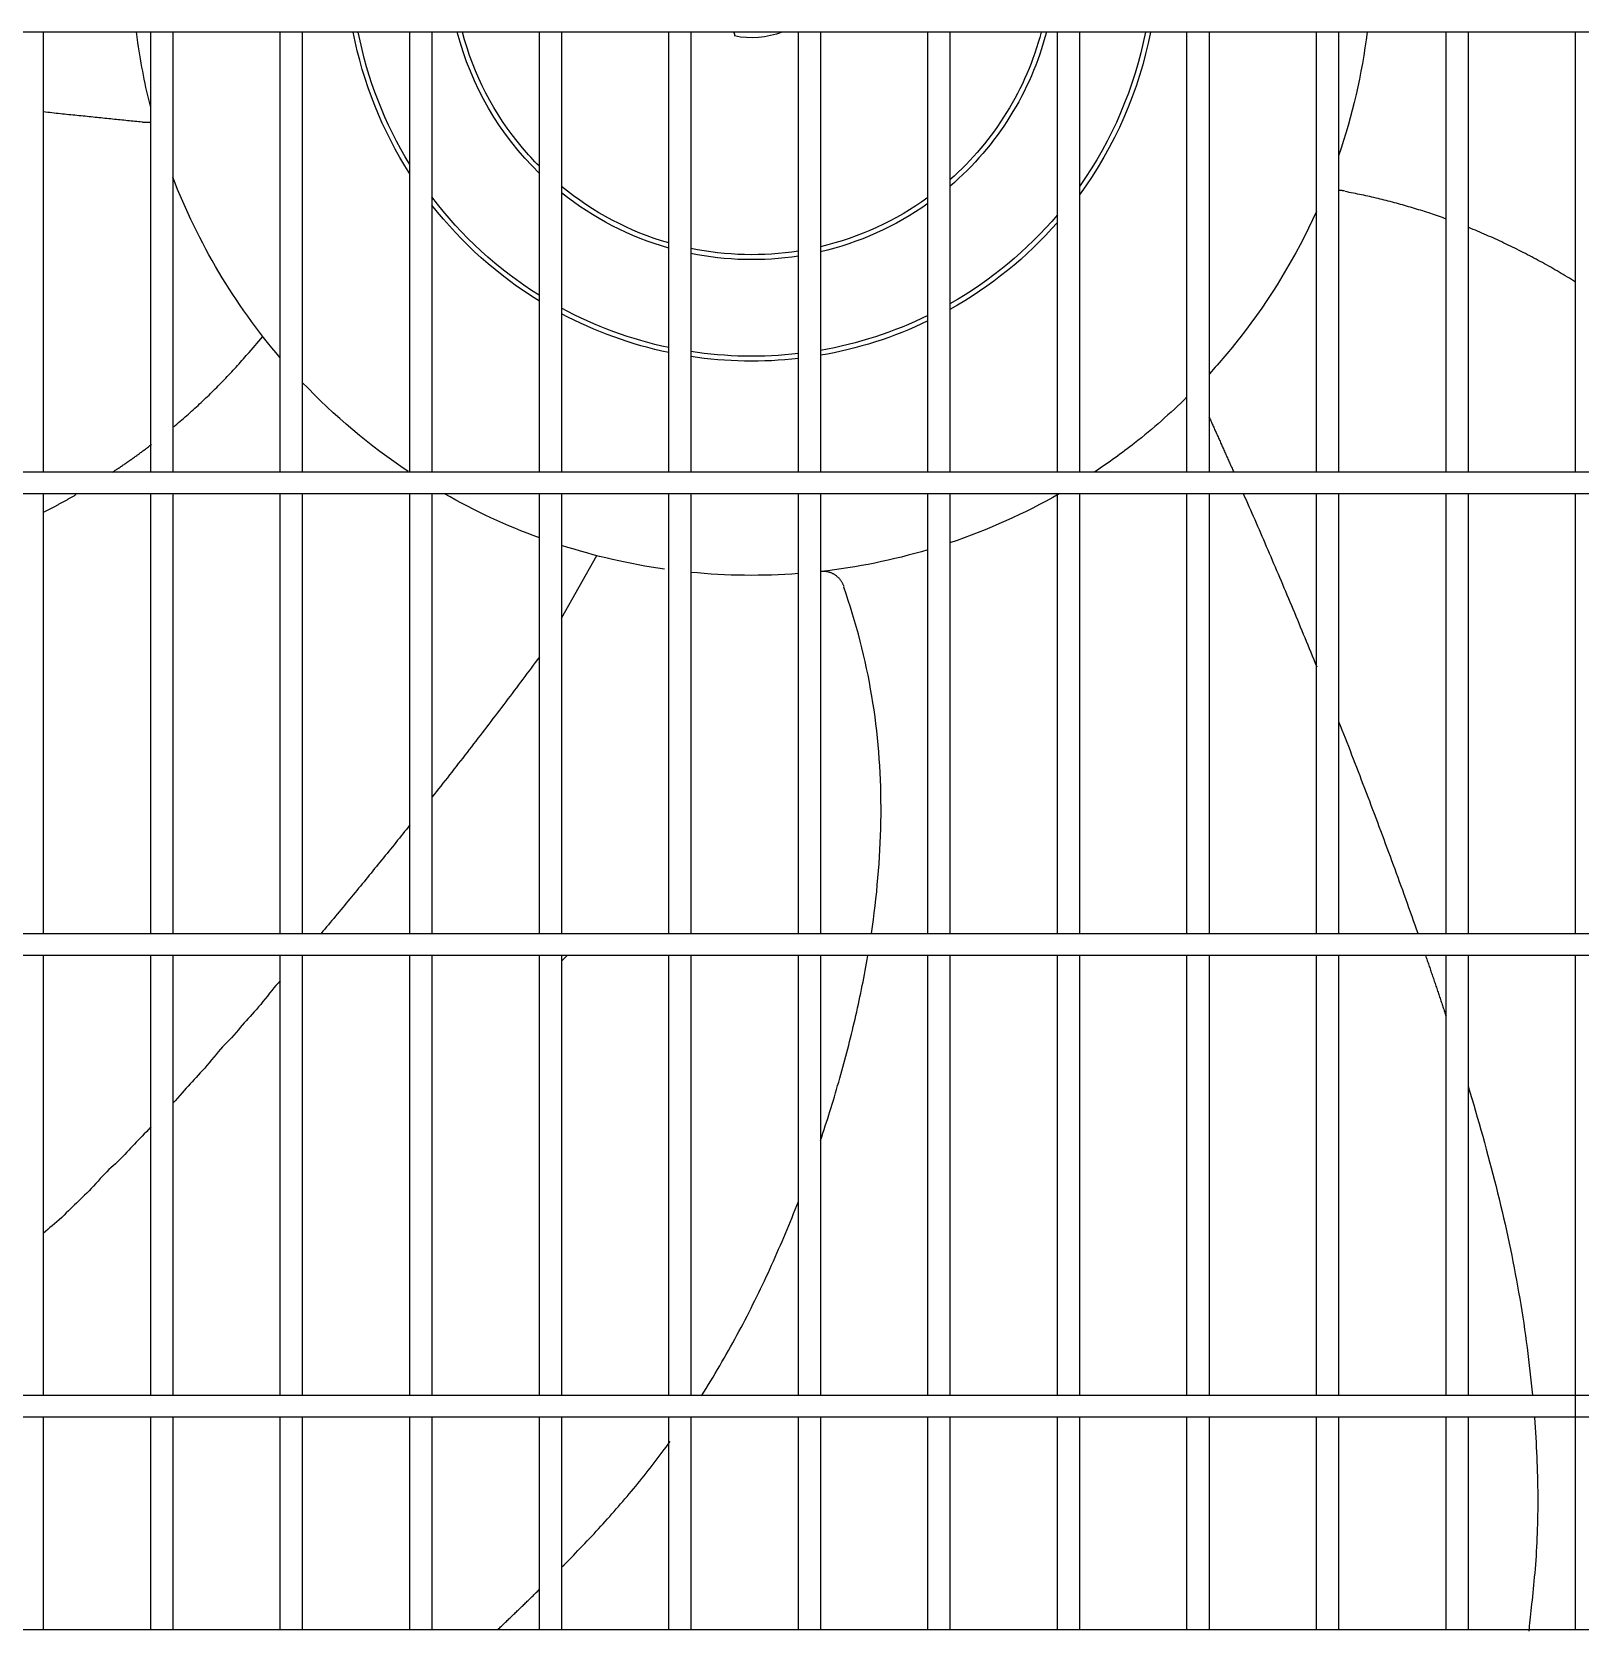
# Model space of a CAD drawing. Header units: millimetres. Extents: x 0 to 504600, y 0 to 118800.
# Drawn here: x 430404.9 to 430685.8, y 45767.1 to 46057.1 of the extents above; entities that cross this region are included whole.
import ezdxf

# ---------------------------------------------------------------- set-up
doc = ezdxf.new("R2010")
doc.units = ezdxf.units.MM
doc.header["$LTSCALE"] = 200
doc.layers.add('LG-AIRCON', color=240, linetype='Continuous')

# ---------------------------------------------------------------- blocks, each defined once
blk = doc.blocks.new('UXC')
at = {"layer": 'LG-AIRCON', "color": 0}
for p, q in [((-309.54, 672.75), (267.64, 672.75)), ((-148.2, 634.25), (-148.2, 672.74)), ((-128.7, 672.74), (-128.7, 634.25)), ((-124.7, 634.25), (-124.7, 672.74)), ((-105.2, 672.75), (-105.2, 634.25)), ((-101.2, 634.25), (-101.2, 672.74)), ((-81.7, 672.74), (-81.7, 634.25)), ((-77.7, 634.25), (-77.7, 672.74)), ((-58.2, 672.74), (-58.2, 634.25)), ((-54.2, 634.25), (-54.2, 672.74)), ((-34.7, 672.74), (-34.7, 634.25)), ((-30.7, 634.25), (-30.7, 672.74)), ((-11.2, 672.74), (-11.2, 634.25)), ((-7.2, 634.25), (-7.2, 672.74)), ((12.3, 672.74), (12.3, 634.25)), ((16.3, 634.25), (16.3, 672.74)), ((35.8, 672.74), (35.8, 634.25)), ((39.8, 634.25), (39.8, 672.74)), ((59.3, 672.74), (59.3, 634.25)), ((63.3, 634.25), (63.3, 672.74)), ((82.8, 672.74), (82.8, 634.25)), ((86.8, 634.25), (86.8, 672.74)), ((106.3, 672.74), (106.3, 634.25)), ((110.3, 634.25), (110.3, 672.74)), ((129.8, 672.74), (129.8, 550.5)), ((351.81, 634.25), (-393.71, 634.25)), ((-393.71, 630.25), (351.81, 630.25)), ((-148.2, 550.5), (-148.2, 630.24)), ((-128.7, 630.24), (-128.7, 550.5)), ((-124.7, 550.5), (-124.7, 630.24)), ((-105.2, 630.24), (-105.2, 550.5)), ((-101.2, 550.5), (-101.2, 630.24)), ((-81.7, 630.24), (-81.7, 550.5)), ((-77.7, 550.5), (-77.7, 630.24)), ((-58.2, 630.24), (-58.2, 550.5)), ((-54.2, 550.5), (-54.2, 630.24)), ((-34.7, 630.24), (-34.7, 550.5)), ((-30.7, 550.5), (-30.7, 630.24)), ((-11.2, 630.24), (-11.2, 550.5)), ((-7.2, 550.5), (-7.2, 630.24)), ((12.3, 630.24), (12.3, 550.5)), ((16.3, 550.5), (16.3, 630.24)), ((35.8, 630.24), (35.8, 550.5)), ((39.8, 550.5), (39.8, 630.24)), ((59.3, 630.24), (59.3, 550.5)), ((63.3, 550.5), (63.3, 630.24)), ((82.8, 630.24), (82.8, 550.5)), ((86.8, 550.5), (86.8, 630.24)), ((106.3, 630.24), (106.3, 550.5)), ((110.3, 550.5), (110.3, 630.24)), ((-54.2, 551.55), (-53.13, 550.5)), ((351.81, 550.5), (-393.71, 550.5)), ((-393.71, 546.5), (351.81, 546.5)), ((-148.2, 466.74), (-148.2, 546.5)), ((-128.7, 546.5), (-128.7, 466.74)), ((-124.7, 466.74), (-124.7, 546.5)), ((-105.2, 546.5), (-105.2, 466.74)), ((-101.2, 466.74), (-101.2, 546.5)), ((-81.7, 546.5), (-81.7, 466.74)), ((-77.7, 466.74), (-77.7, 546.5)), ((-58.2, 546.5), (-58.2, 466.74)), ((-54.2, 466.74), (-54.2, 546.5)), ((-34.7, 546.5), (-34.7, 466.74)), ((-30.7, 466.74), (-30.7, 546.5)), ((-11.2, 546.5), (-11.2, 466.74)), ((-7.2, 466.74), (-7.2, 546.5)), ((12.3, 546.5), (12.3, 466.74)), ((16.3, 466.74), (16.3, 546.5)), ((35.8, 546.5), (35.8, 466.74)), ((39.8, 466.74), (39.8, 546.5)), ((59.3, 546.5), (59.3, 466.74)), ((63.3, 466.74), (63.3, 546.5)), ((82.8, 546.5), (82.8, 466.74)), ((86.8, 466.74), (86.8, 546.5)), ((106.3, 546.5), (106.3, 466.74)), ((110.3, 466.74), (110.3, 546.5)), ((129.8, 546.5), (129.8, 466.74)), ((-54.2, 489.29), (-47.79, 477.97)), ((351.81, 466.75), (-393.71, 466.75)), ((-393.71, 462.75), (351.81, 462.75)), ((-148.2, 383), (-148.2, 462.75)), ((-128.7, 462.75), (-128.7, 383)), ((-124.7, 383), (-124.7, 462.75)), ((-105.2, 462.75), (-105.2, 383)), ((-101.2, 383), (-101.2, 462.75)), ((-82.05, 462.75), (-82, 462.7)), ((-81.7, 462.75), (-81.7, 383)), ((-77.7, 383), (-77.7, 462.75)), ((-58.2, 462.75), (-58.2, 383)), ((-54.2, 383), (-54.2, 462.75)), ((-34.7, 462.75), (-34.7, 383)), ((-30.7, 383), (-30.7, 462.75)), ((-11.2, 462.75), (-11.2, 383)), ((-7.2, 383), (-7.2, 462.75)), ((12.3, 462.75), (12.3, 383)), ((16.3, 383), (16.3, 462.75)), ((35.8, 462.75), (35.8, 383)), ((39.8, 383), (39.8, 462.75)), ((59.3, 462.75), (59.3, 383)), ((63.3, 383), (63.3, 462.75)), ((82.8, 462.75), (82.8, 383)), ((86.8, 383), (86.8, 462.75)), ((106.3, 462.75), (106.3, 383)), ((110.3, 383), (110.3, 462.75)), ((129.8, 462.75), (129.8, 383)), ((351.81, 383), (-393.71, 383))]:
    blk.add_line(p, q, dxfattribs=at)
for points in [[(122.32, 634.29), (122.39, 635.2), (122.45, 636.11), (122.51, 637.01), (122.57, 637.91), (122.62, 638.81), (122.67, 639.7), (122.71, 640.58), (122.75, 641.47), (122.79, 642.35), (122.82, 643.23), (122.85, 644.12), (122.88, 645.01), (122.9, 645.9), (122.91, 646.79), (122.93, 647.68), (122.93, 648.56), (122.94, 649.43), (122.94, 650.29), (122.93, 651.12), (122.92, 651.96), (122.9, 652.81), (122.88, 653.65), (122.86, 654.49), (122.83, 655.32), (122.8, 656.14), (122.76, 656.96), (122.71, 657.77), (122.67, 658.58), (122.62, 659.38), (122.56, 660.17), (122.5, 660.95), (122.44, 661.72), (122.38, 662.48), (122.31, 663.23), (122.24, 663.97), (122.18, 664.69), (122.11, 665.4), (122.04, 666.11), (121.97, 666.79), (121.9, 667.44), (121.83, 668.1), (121.76, 668.74), (121.7, 669.33), (121.64, 669.93), (121.58, 670.52), (121.52, 671.03), (121.46, 671.59), (121.41, 672.07), (121.36, 672.55), (121.31, 673.03)], [(-65.67, 672.73), (-65.52, 672.58), (-65.37, 672.44), (-65.22, 672.29), (-65.07, 672.15), (-64.92, 672), (-64.77, 671.86), (-64.62, 671.71), (-64.47, 671.57), (-64.32, 671.42), (-64.17, 671.28), (-64.02, 671.13), (-63.86, 670.99), (-63.71, 670.84), (-63.56, 670.7), (-63.41, 670.55), (-63.26, 670.41), (-63.11, 670.26), (-62.96, 670.12), (-62.81, 669.97), (-62.66, 669.83), (-62.51, 669.68), (-62.36, 669.54), (-62.21, 669.39), (-62.06, 669.25), (-61.91, 669.1), (-61.75, 668.96), (-61.6, 668.81), (-61.45, 668.67), (-61.3, 668.52), (-61.15, 668.37), (-61, 668.23), (-60.85, 668.08), (-60.7, 667.94), (-60.55, 667.79), (-60.4, 667.64), (-60.25, 667.5), (-60.1, 667.35), (-59.95, 667.21), (-59.8, 667.06), (-59.65, 666.91), (-59.5, 666.77), (-59.35, 666.62), (-59.2, 666.47), (-59.05, 666.33), (-58.9, 666.18), (-58.75, 666.04), (-58.6, 665.89), (-58.45, 665.74), (-58.3, 665.59), (-58.15, 665.45)], [(-54.15, 661.47), (-53.72, 661.04), (-53.3, 660.61), (-52.87, 660.18), (-52.45, 659.75), (-52.03, 659.31), (-51.61, 658.88), (-51.19, 658.44), (-50.77, 658.01), (-50.35, 657.57), (-49.94, 657.13), (-49.52, 656.69), (-49.11, 656.25), (-48.69, 655.81), (-48.28, 655.37), (-47.87, 654.92), (-47.46, 654.48), (-47.05, 654.03), (-46.65, 653.58), (-46.24, 653.14), (-45.84, 652.69), (-45.44, 652.24), (-45.04, 651.79), (-44.64, 651.33), (-44.24, 650.88), (-43.84, 650.43), (-43.45, 649.97), (-43.05, 649.51), (-42.66, 649.06), (-42.27, 648.6), (-41.88, 648.14), (-41.49, 647.68), (-41.11, 647.21), (-40.72, 646.75), (-40.34, 646.28), (-39.96, 645.82), (-39.58, 645.35), (-39.21, 644.88), (-38.83, 644.41), (-38.46, 643.94), (-38.09, 643.47), (-37.72, 643), (-37.35, 642.52), (-36.98, 642.04), (-36.62, 641.57), (-36.25, 641.09), (-35.89, 640.61), (-35.53, 640.13), (-35.18, 639.65), (-34.82, 639.16), (-34.47, 638.68)], [(-28.8, 630.36), (-28.37, 629.68), (-27.95, 629.01), (-27.53, 628.33), (-27.11, 627.65), (-26.69, 626.97), (-26.28, 626.29), (-25.87, 625.61), (-25.47, 624.92), (-25.07, 624.23), (-24.67, 623.55), (-24.28, 622.86), (-23.89, 622.17), (-23.5, 621.47), (-23.11, 620.78), (-22.73, 620.08), (-22.35, 619.39), (-21.98, 618.69), (-21.61, 617.99), (-21.24, 617.29), (-20.87, 616.59), (-20.51, 615.89), (-20.15, 615.18), (-19.79, 614.48), (-19.44, 613.77), (-19.09, 613.07), (-18.74, 612.36), (-18.39, 611.65), (-18.05, 610.94), (-17.71, 610.23), (-17.37, 609.52), (-17.04, 608.81), (-16.71, 608.09), (-16.38, 607.38), (-16.05, 606.66), (-15.73, 605.95), (-15.41, 605.23), (-15.09, 604.51), (-14.78, 603.79), (-14.47, 603.07), (-14.16, 602.35), (-13.85, 601.63), (-13.54, 600.91), (-13.24, 600.19), (-12.94, 599.46), (-12.64, 598.74), (-12.35, 598.01), (-12.06, 597.29), (-11.77, 596.56), (-11.48, 595.84), (-11.19, 595.11)], [(110.3, 574.18), (110.64, 575.31), (110.98, 576.45), (111.32, 577.58), (111.65, 578.71), (111.97, 579.83), (112.3, 580.97), (112.63, 582.11), (112.95, 583.27), (113.27, 584.43), (113.59, 585.6), (113.91, 586.76), (114.21, 587.9), (114.51, 589.03), (114.8, 590.17), (115.09, 591.29), (115.38, 592.42), (115.66, 593.54), (115.93, 594.66), (116.2, 595.79), (116.47, 596.93), (116.74, 598.07), (117, 599.23), (117.26, 600.39), (117.51, 601.53), (117.75, 602.67), (117.99, 603.79), (118.22, 604.91), (118.44, 606.03), (118.66, 607.14), (118.87, 608.25), (119.08, 609.36), (119.28, 610.46), (119.47, 611.58), (119.67, 612.7), (119.86, 613.83), (120.04, 614.96), (120.22, 616.1), (120.39, 617.21), (120.55, 618.32), (120.71, 619.42), (120.86, 620.52), (121.01, 621.6), (121.15, 622.69), (121.28, 623.77), (121.41, 624.84), (121.53, 625.91), (121.65, 626.99), (121.76, 628.07), (121.87, 629.16), (121.98, 630.26)], [(-128.7, 581.59), (-129.1, 582.04), (-129.49, 582.46), (-129.87, 582.87), (-130.25, 583.26), (-130.62, 583.64), (-130.98, 584), (-131.33, 584.36), (-131.67, 584.71), (-132.01, 585.06), (-132.35, 585.42), (-132.7, 585.79), (-133.06, 586.17), (-133.43, 586.58), (-133.82, 587.01), (-134.24, 587.45), (-134.67, 587.87), (-135.08, 588.26), (-135.49, 588.63), (-135.88, 588.98), (-136.28, 589.34), (-136.67, 589.72), (-137.06, 590.11), (-137.45, 590.53), (-137.85, 590.97), (-138.25, 591.42), (-138.67, 591.87), (-139.08, 592.32), (-139.49, 592.76), (-139.9, 593.18), (-140.3, 593.59), (-140.7, 593.98), (-141.08, 594.35), (-141.46, 594.71), (-141.83, 595.06), (-142.19, 595.41), (-142.54, 595.75), (-142.9, 596.1), (-143.26, 596.46), (-143.64, 596.82), (-144.02, 597.2), (-144.43, 597.61), (-144.85, 598.03), (-145.3, 598.44), (-145.74, 598.82), (-146.17, 599.17), (-146.58, 599.51), (-146.99, 599.85), (-147.4, 600.2), (-147.8, 600.56), (-148.2, 600.94)], [(-7.19, 584.06), (-6.97, 583.4), (-6.75, 582.74), (-6.53, 582.08), (-6.32, 581.42), (-6.1, 580.75), (-5.89, 580.09), (-5.68, 579.43), (-5.47, 578.77), (-5.27, 578.1), (-5.07, 577.44), (-4.86, 576.77), (-4.66, 576.11), (-4.47, 575.44), (-4.27, 574.78), (-4.08, 574.11), (-3.88, 573.45), (-3.69, 572.78), (-3.51, 572.11), (-3.32, 571.44), (-3.13, 570.77), (-2.95, 570.11), (-2.77, 569.44), (-2.59, 568.77), (-2.42, 568.1), (-2.24, 567.43), (-2.07, 566.75), (-1.9, 566.08), (-1.73, 565.41), (-1.57, 564.74), (-1.4, 564.07), (-1.24, 563.39), (-1.08, 562.72), (-0.93, 562.04), (-0.77, 561.37), (-0.62, 560.69), (-0.47, 560.02), (-0.32, 559.34), (-0.17, 558.67), (-0.03, 557.99), (0.11, 557.31), (0.25, 556.63), (0.39, 555.96), (0.53, 555.28), (0.66, 554.6), (0.79, 553.92), (0.92, 553.24), (1.04, 552.56), (1.17, 551.88), (1.29, 551.2), (1.4, 550.51)], [(-105.21, 555.1), (-105.59, 555.52), (-105.98, 555.95), (-106.36, 556.39), (-106.75, 556.85), (-107.14, 557.34), (-107.54, 557.85), (-107.94, 558.36), (-108.34, 558.87), (-108.75, 559.36), (-109.15, 559.83), (-109.54, 560.28), (-109.92, 560.71), (-110.3, 561.13), (-110.67, 561.54), (-111.03, 561.94), (-111.39, 562.34), (-111.74, 562.74), (-112.09, 563.14), (-112.45, 563.56), (-112.81, 564), (-113.2, 564.47), (-113.62, 564.96), (-114.05, 565.43), (-114.47, 565.86), (-114.88, 566.26), (-115.28, 566.67), (-115.68, 567.09), (-116.07, 567.52), (-116.47, 567.97), (-116.86, 568.44), (-117.27, 568.94), (-117.68, 569.44), (-118.09, 569.95), (-118.5, 570.44), (-118.91, 570.92), (-119.32, 571.38), (-119.71, 571.81), (-120.1, 572.23), (-120.47, 572.63), (-120.84, 573.02), (-121.21, 573.41), (-121.57, 573.8), (-121.92, 574.19), (-122.28, 574.58), (-122.64, 575), (-123.02, 575.43), (-123.42, 575.9), (-123.85, 576.38), (-124.29, 576.84), (-124.72, 577.26)], [(102.58, 550.52), (102.66, 550.74), (102.73, 550.96), (102.81, 551.17), (102.88, 551.39), (102.96, 551.61), (103.03, 551.82), (103.11, 552.04), (103.18, 552.26), (103.26, 552.48), (103.33, 552.7), (103.41, 552.92), (103.48, 553.14), (103.56, 553.36), (103.63, 553.58), (103.71, 553.8), (103.79, 554.02), (103.86, 554.25), (103.94, 554.47), (104.01, 554.7), (104.09, 554.92), (104.17, 555.14), (104.24, 555.37), (104.32, 555.59), (104.39, 555.82), (104.47, 556.04), (104.55, 556.27), (104.62, 556.49), (104.7, 556.71), (104.77, 556.94), (104.85, 557.16), (104.92, 557.38), (104.99, 557.6), (105.07, 557.82), (105.14, 558.04), (105.22, 558.26), (105.29, 558.48), (105.36, 558.7), (105.44, 558.92), (105.51, 559.14), (105.58, 559.36), (105.65, 559.57), (105.73, 559.79), (105.8, 560.01), (105.87, 560.23), (105.94, 560.45), (106.01, 560.66), (106.09, 560.88), (106.16, 561.1), (106.23, 561.32), (106.3, 561.53)], [(-81.69, 526.83), (-82.01, 527.23), (-82.32, 527.63), (-82.64, 528.03), (-82.96, 528.42), (-83.28, 528.82), (-83.6, 529.22), (-83.92, 529.61), (-84.24, 530.01), (-84.56, 530.4), (-84.87, 530.8), (-85.19, 531.2), (-85.51, 531.59), (-85.83, 531.99), (-86.16, 532.38), (-86.48, 532.78), (-86.8, 533.17), (-87.12, 533.57), (-87.44, 533.96), (-87.76, 534.36), (-88.08, 534.75), (-88.4, 535.15), (-88.73, 535.54), (-89.05, 535.94), (-89.37, 536.33), (-89.69, 536.72), (-90.01, 537.12), (-90.34, 537.51), (-90.66, 537.9), (-90.98, 538.29), (-91.3, 538.69), (-91.63, 539.08), (-91.95, 539.47), (-92.27, 539.86), (-92.59, 540.25), (-92.92, 540.64), (-93.24, 541.03), (-93.56, 541.42), (-93.88, 541.81), (-94.21, 542.2), (-94.53, 542.59), (-94.85, 542.98), (-95.18, 543.37), (-95.5, 543.76), (-95.83, 544.15), (-96.15, 544.54), (-96.48, 544.93), (-96.81, 545.33), (-97.14, 545.72), (-97.47, 546.11), (-97.79, 546.5)], [(2.04, 546.52), (2.23, 545.26), (2.4, 544), (2.56, 542.74), (2.72, 541.48), (2.86, 540.21), (3, 538.95), (3.12, 537.68), (3.24, 536.42), (3.34, 535.15), (3.44, 533.88), (3.52, 532.61), (3.59, 531.35), (3.65, 530.08), (3.7, 528.81), (3.74, 527.54), (3.77, 526.26), (3.79, 524.99), (3.79, 523.72), (3.78, 522.45), (3.76, 521.18), (3.73, 519.91), (3.68, 518.64), (3.63, 517.37), (3.56, 516.09), (3.47, 514.82), (3.38, 513.56), (3.27, 512.29), (3.14, 511.02), (3.01, 509.75), (2.86, 508.49), (2.7, 507.22), (2.52, 505.96), (2.33, 504.7), (2.13, 503.44), (1.91, 502.19), (1.68, 500.93), (1.44, 499.68), (1.18, 498.43), (0.91, 497.19), (0.63, 495.95), (0.33, 494.71), (0.02, 493.47), (-0.31, 492.24), (-0.65, 491.01), (-1.01, 489.78), (-1.37, 488.56), (-1.75, 487.34), (-2.15, 486.12), (-2.56, 484.9), (-2.98, 483.69)], [(86.8, 508.04), (87.1, 508.79), (87.4, 509.54), (87.69, 510.3), (87.99, 511.05), (88.28, 511.8), (88.58, 512.56), (88.88, 513.32), (89.17, 514.08), (89.46, 514.83), (89.76, 515.59), (90.05, 516.35), (90.35, 517.12), (90.64, 517.88), (90.93, 518.64), (91.23, 519.4), (91.52, 520.17), (91.81, 520.93), (92.1, 521.7), (92.39, 522.47), (92.68, 523.23), (92.97, 524), (93.26, 524.77), (93.55, 525.54), (93.84, 526.31), (94.13, 527.08), (94.42, 527.85), (94.7, 528.62), (94.99, 529.39), (95.28, 530.17), (95.57, 530.95), (95.86, 531.73), (96.14, 532.5), (96.42, 533.27), (96.7, 534.03), (96.98, 534.79), (97.26, 535.55), (97.54, 536.31), (97.82, 537.08), (98.09, 537.84), (98.37, 538.62), (98.66, 539.4), (98.94, 540.19), (99.22, 540.98), (99.51, 541.78), (99.79, 542.57), (100.07, 543.35), (100.35, 544.13), (100.62, 544.91), (100.89, 545.68), (101.16, 546.45)], [(-58.18, 496.33), (-58.55, 496.84), (-58.93, 497.35), (-59.31, 497.86), (-59.69, 498.37), (-60.07, 498.88), (-60.45, 499.38), (-60.83, 499.89), (-61.21, 500.4), (-61.59, 500.91), (-61.98, 501.42), (-62.36, 501.93), (-62.74, 502.44), (-63.13, 502.95), (-63.51, 503.46), (-63.9, 503.97), (-64.28, 504.48), (-64.67, 504.99), (-65.06, 505.5), (-65.45, 506.01), (-65.83, 506.52), (-66.22, 507.03), (-66.61, 507.54), (-67, 508.05), (-67.39, 508.56), (-67.78, 509.07), (-68.17, 509.58), (-68.56, 510.09), (-68.96, 510.6), (-69.35, 511.11), (-69.74, 511.62), (-70.14, 512.13), (-70.53, 512.64), (-70.92, 513.16), (-71.32, 513.67), (-71.71, 514.17), (-72.11, 514.68), (-72.51, 515.19), (-72.9, 515.7), (-73.3, 516.21), (-73.7, 516.72), (-74.09, 517.23), (-74.49, 517.74), (-74.89, 518.25), (-75.29, 518.76), (-75.69, 519.27), (-76.09, 519.78), (-76.49, 520.29), (-76.89, 520.79), (-77.29, 521.3), (-77.69, 521.81)], [(69.51, 466.71), (69.76, 467.29), (70.02, 467.88), (70.28, 468.46), (70.54, 469.05), (70.8, 469.64), (71.06, 470.24), (71.32, 470.83), (71.58, 471.43), (71.84, 472.03), (72.1, 472.64), (72.37, 473.24), (72.63, 473.85), (72.89, 474.45), (73.16, 475.06), (73.42, 475.68), (73.69, 476.29), (73.95, 476.91), (74.22, 477.53), (74.49, 478.15), (74.75, 478.77), (75.02, 479.39), (75.29, 480.02), (75.56, 480.64), (75.82, 481.27), (76.09, 481.9), (76.36, 482.53), (76.63, 483.17), (76.9, 483.8), (77.16, 484.44), (77.43, 485.08), (77.7, 485.72), (77.97, 486.36), (78.24, 487), (78.51, 487.64), (78.78, 488.29), (79.05, 488.94), (79.32, 489.59), (79.59, 490.24), (79.86, 490.89), (80.13, 491.54), (80.4, 492.19), (80.67, 492.85), (80.94, 493.5), (81.21, 494.16), (81.48, 494.82), (81.75, 495.48), (82.02, 496.14), (82.29, 496.8), (82.56, 497.46), (82.83, 498.13)], [(-2.95, 483.55), (-2.98, 483.44), (-3.02, 483.34), (-3.06, 483.24), (-3.11, 483.14), (-3.15, 483.04), (-3.2, 482.95), (-3.25, 482.86), (-3.31, 482.76), (-3.36, 482.67), (-3.42, 482.58), (-3.48, 482.5), (-3.55, 482.41), (-3.61, 482.33), (-3.68, 482.24), (-3.75, 482.16), (-3.82, 482.08), (-3.9, 482.01), (-3.98, 481.93), (-4.05, 481.86), (-4.14, 481.79), (-4.22, 481.72), (-4.3, 481.65), (-4.39, 481.59), (-4.48, 481.52), (-4.57, 481.47), (-4.66, 481.41), (-4.75, 481.35), (-4.85, 481.3), (-4.94, 481.25), (-5.04, 481.21), (-5.14, 481.16), (-5.24, 481.12), (-5.34, 481.08), (-5.44, 481.05), (-5.54, 481.01), (-5.64, 480.98), (-5.75, 480.95), (-5.85, 480.93), (-5.96, 480.91), (-6.06, 480.89), (-6.17, 480.87), (-6.27, 480.86), (-6.38, 480.85), (-6.49, 480.84), (-6.6, 480.83), (-6.7, 480.83), (-6.81, 480.83), (-6.91, 480.84), (-7.02, 480.84), (-7.13, 480.85)], [(-148.15, 470.11), (-148.03, 470.04), (-147.91, 469.98), (-147.79, 469.92), (-147.68, 469.86), (-147.56, 469.8), (-147.44, 469.74), (-147.32, 469.67), (-147.2, 469.61), (-147.08, 469.55), (-146.96, 469.49), (-146.84, 469.42), (-146.72, 469.36), (-146.6, 469.3), (-146.49, 469.24), (-146.37, 469.17), (-146.25, 469.11), (-146.13, 469.05), (-146.01, 468.98), (-145.89, 468.92), (-145.77, 468.86), (-145.66, 468.79), (-145.54, 468.73), (-145.42, 468.67), (-145.3, 468.6), (-145.18, 468.54), (-145.06, 468.47), (-144.95, 468.41), (-144.83, 468.34), (-144.71, 468.28), (-144.59, 468.22), (-144.48, 468.15), (-144.36, 468.09), (-144.24, 468.02), (-144.12, 467.96), (-144.01, 467.89), (-143.89, 467.83), (-143.77, 467.76), (-143.65, 467.69), (-143.54, 467.63), (-143.42, 467.56), (-143.3, 467.5), (-143.18, 467.43), (-143.07, 467.36), (-142.95, 467.3), (-142.83, 467.23), (-142.72, 467.17), (-142.6, 467.1), (-142.48, 467.03), (-142.37, 466.96), (-142.25, 466.9)], [(-135.73, 462.89), (-135.59, 462.79), (-135.44, 462.7), (-135.29, 462.6), (-135.15, 462.5), (-135, 462.41), (-134.85, 462.31), (-134.71, 462.21), (-134.56, 462.11), (-134.42, 462.02), (-134.27, 461.92), (-134.12, 461.82), (-133.98, 461.72), (-133.83, 461.62), (-133.69, 461.52), (-133.54, 461.42), (-133.4, 461.32), (-133.25, 461.22), (-133.11, 461.12), (-132.96, 461.02), (-132.82, 460.92), (-132.68, 460.82), (-132.53, 460.72), (-132.39, 460.62), (-132.24, 460.52), (-132.1, 460.42), (-131.96, 460.31), (-131.81, 460.21), (-131.67, 460.11), (-131.53, 460.01), (-131.39, 459.91), (-131.24, 459.8), (-131.1, 459.7), (-130.96, 459.6), (-130.81, 459.49), (-130.67, 459.39), (-130.53, 459.29), (-130.39, 459.18), (-130.25, 459.08), (-130.11, 458.97), (-129.96, 458.87), (-129.82, 458.76), (-129.68, 458.66), (-129.54, 458.55), (-129.4, 458.45), (-129.26, 458.34), (-129.12, 458.24), (-128.98, 458.13), (-128.84, 458.02), (-128.7, 457.92), (-128.56, 457.81)], [(63.29, 452.8), (63.38, 452.99), (63.46, 453.17), (63.55, 453.36), (63.63, 453.55), (63.72, 453.74), (63.8, 453.93), (63.89, 454.12), (63.97, 454.31), (64.06, 454.5), (64.15, 454.69), (64.23, 454.88), (64.32, 455.08), (64.41, 455.27), (64.49, 455.46), (64.58, 455.66), (64.67, 455.85), (64.76, 456.05), (64.84, 456.25), (64.93, 456.44), (65.02, 456.64), (65.11, 456.84), (65.2, 457.03), (65.29, 457.23), (65.38, 457.43), (65.47, 457.63), (65.56, 457.83), (65.64, 458.03), (65.73, 458.23), (65.82, 458.43), (65.91, 458.63), (66, 458.83), (66.09, 459.04), (66.18, 459.24), (66.28, 459.44), (66.37, 459.64), (66.46, 459.85), (66.55, 460.05), (66.64, 460.26), (66.73, 460.46), (66.83, 460.67), (66.92, 460.87), (67.01, 461.08), (67.1, 461.29), (67.19, 461.49), (67.28, 461.7), (67.38, 461.91), (67.47, 462.12), (67.56, 462.33), (67.66, 462.53), (67.75, 462.74)], [(-124.54, 454.6), (-124.24, 454.35), (-123.94, 454.1), (-123.64, 453.84), (-123.34, 453.59), (-123.04, 453.33), (-122.75, 453.08), (-122.45, 452.82), (-122.16, 452.56), (-121.86, 452.3), (-121.57, 452.04), (-121.28, 451.78), (-120.99, 451.52), (-120.7, 451.25), (-120.41, 450.99), (-120.12, 450.72), (-119.83, 450.46), (-119.55, 450.19), (-119.26, 449.92), (-118.98, 449.65), (-118.69, 449.38), (-118.41, 449.11), (-118.13, 448.84), (-117.85, 448.56), (-117.57, 448.29), (-117.29, 448.01), (-117.01, 447.74), (-116.73, 447.46), (-116.45, 447.18), (-116.18, 446.9), (-115.9, 446.62), (-115.63, 446.34), (-115.36, 446.06), (-115.09, 445.77), (-114.81, 445.49), (-114.54, 445.2), (-114.28, 444.92), (-114.01, 444.63), (-113.74, 444.34), (-113.47, 444.05), (-113.21, 443.76), (-112.94, 443.47), (-112.68, 443.18), (-112.41, 442.88), (-112.15, 442.59), (-111.89, 442.29), (-111.63, 442), (-111.37, 441.7), (-111.11, 441.4), (-110.85, 441.1), (-108.38, 438.21)], [(129.8, 428.35), (129.43, 428.12), (129.06, 427.89), (128.69, 427.66), (128.32, 427.44), (127.94, 427.21), (127.57, 426.99), (127.19, 426.77), (126.82, 426.55), (126.44, 426.33), (126.06, 426.11), (125.69, 425.9), (125.31, 425.68), (124.93, 425.47), (124.55, 425.25), (124.17, 425.04), (123.79, 424.83), (123.4, 424.62), (123.02, 424.42), (122.64, 424.21), (122.25, 424), (121.87, 423.8), (121.48, 423.6), (121.1, 423.39), (120.71, 423.19), (120.32, 423), (119.93, 422.8), (119.54, 422.6), (119.15, 422.41), (118.76, 422.21), (118.37, 422.02), (117.98, 421.83), (117.59, 421.64), (117.2, 421.45), (116.8, 421.27), (116.41, 421.08), (116.01, 420.9), (115.62, 420.71), (115.22, 420.53), (114.82, 420.35), (114.42, 420.17), (114.02, 420), (113.62, 419.82), (113.22, 419.65), (112.82, 419.47), (112.42, 419.3), (112.02, 419.13), (111.62, 418.96), (111.21, 418.8), (110.81, 418.63), (110.41, 418.47)], [(106.39, 416.93), (106.03, 416.8), (105.67, 416.67), (105.31, 416.55), (104.95, 416.42), (104.59, 416.3), (104.23, 416.17), (103.87, 416.05), (103.51, 415.93), (103.15, 415.81), (102.78, 415.69), (102.42, 415.57), (102.06, 415.46), (101.69, 415.34), (101.33, 415.23), (100.96, 415.12), (100.6, 415), (100.23, 414.89), (99.87, 414.79), (99.5, 414.68), (99.14, 414.57), (98.77, 414.47), (98.4, 414.36), (98.04, 414.26), (97.67, 414.16), (97.3, 414.06), (96.93, 413.96), (96.56, 413.86), (96.19, 413.76), (95.82, 413.67), (95.45, 413.57), (95.08, 413.48), (94.71, 413.39), (94.34, 413.3), (93.97, 413.21), (93.6, 413.12), (93.22, 413.03), (92.85, 412.95), (92.48, 412.86), (92.1, 412.78), (91.73, 412.7), (91.36, 412.61), (90.98, 412.53), (90.6, 412.46), (90.23, 412.38), (89.85, 412.3), (89.48, 412.23), (89.1, 412.15), (88.72, 412.08), (88.34, 412.01), (87.97, 411.94)], [(87.86, 411.84), (87.84, 411.83), (87.82, 411.83), (87.8, 411.82), (87.78, 411.82), (87.75, 411.82), (87.73, 411.81), (87.71, 411.81), (87.69, 411.81), (87.67, 411.8), (87.65, 411.8), (87.63, 411.8), (87.6, 411.79), (87.58, 411.79), (87.56, 411.79), (87.54, 411.79), (87.52, 411.78), (87.5, 411.78), (87.48, 411.78), (87.46, 411.78), (87.43, 411.77), (87.41, 411.77), (87.39, 411.77), (87.37, 411.77), (87.35, 411.77), (87.33, 411.76), (87.31, 411.76), (87.29, 411.76), (87.26, 411.76), (87.24, 411.76), (87.22, 411.76), (87.2, 411.76), (87.18, 411.76), (87.16, 411.76), (87.14, 411.76), (87.12, 411.76), (87.1, 411.75), (87.07, 411.75), (87.05, 411.75), (87.03, 411.75), (87.01, 411.75), (86.99, 411.76), (86.97, 411.76), (86.95, 411.76), (86.93, 411.76), (86.91, 411.76), (86.88, 411.76), (86.86, 411.76), (86.84, 411.76), (86.82, 411.76), (86.8, 411.76)], [(-130.28, 399.34), (-130.61, 399.31), (-130.93, 399.28), (-131.25, 399.24), (-131.58, 399.21), (-131.91, 399.18), (-132.23, 399.15), (-132.57, 399.11), (-132.9, 399.08), (-133.24, 399.04), (-133.57, 399.01), (-133.91, 398.98), (-134.25, 398.94), (-134.59, 398.91), (-134.94, 398.87), (-135.28, 398.84), (-135.62, 398.8), (-135.97, 398.77), (-136.32, 398.74), (-136.67, 398.7), (-137.02, 398.66), (-137.38, 398.63), (-137.73, 398.59), (-138.09, 398.55), (-138.44, 398.52), (-138.8, 398.48), (-139.16, 398.45), (-139.53, 398.41), (-139.89, 398.37), (-140.25, 398.33), (-140.62, 398.29), (-140.98, 398.26), (-141.35, 398.22), (-141.72, 398.18), (-142.09, 398.14), (-142.46, 398.1), (-142.83, 398.07), (-143.21, 398.03), (-143.58, 397.99), (-143.96, 397.95), (-144.34, 397.91), (-144.71, 397.87), (-145.09, 397.83), (-145.47, 397.79), (-145.86, 397.75), (-146.24, 397.71), (-146.62, 397.66), (-147.01, 397.62), (-147.39, 397.58), (-147.78, 397.54), (-148.16, 397.5)], [(-130.22, 399.34), (-130.23, 399.34), (-130.23, 399.34), (-130.23, 399.34), (-130.23, 399.34), (-130.23, 399.34), (-130.23, 399.34), (-130.23, 399.34), (-130.23, 399.34), (-130.24, 399.34), (-130.24, 399.34), (-130.24, 399.34), (-130.24, 399.34), (-130.24, 399.34), (-130.24, 399.34), (-130.24, 399.34), (-130.24, 399.34), (-130.25, 399.34), (-130.25, 399.34), (-130.25, 399.34), (-130.25, 399.34), (-130.25, 399.34), (-130.25, 399.34), (-130.25, 399.34), (-130.25, 399.34), (-130.25, 399.34), (-130.26, 399.34), (-130.26, 399.34), (-130.26, 399.34), (-130.26, 399.34), (-130.26, 399.34), (-130.26, 399.34), (-130.26, 399.34), (-130.26, 399.34), (-130.27, 399.34), (-130.27, 399.34), (-130.27, 399.34), (-130.27, 399.34), (-130.27, 399.34), (-130.27, 399.34), (-130.27, 399.34), (-130.27, 399.34), (-130.27, 399.34), (-130.28, 399.34), (-130.28, 399.34), (-130.28, 399.34), (-130.28, 399.34), (-130.28, 399.34), (-130.28, 399.34), (-130.28, 399.34), (-130.28, 399.34)], [(-130.22, 399.34), (-130.19, 399.34), (-130.15, 399.34), (-130.12, 399.33), (-130.08, 399.33), (-130.04, 399.33), (-130.01, 399.33), (-129.97, 399.33), (-129.94, 399.32), (-129.9, 399.32), (-129.87, 399.32), (-129.83, 399.32), (-129.8, 399.32), (-129.76, 399.32), (-129.73, 399.32), (-129.7, 399.32), (-129.66, 399.32), (-129.63, 399.32), (-129.6, 399.32), (-129.56, 399.32), (-129.53, 399.32), (-129.5, 399.32), (-129.46, 399.32), (-129.43, 399.32), (-129.4, 399.32), (-129.37, 399.33), (-129.34, 399.33), (-129.31, 399.33), (-129.27, 399.33), (-129.24, 399.33), (-129.21, 399.34), (-129.18, 399.34), (-129.15, 399.34), (-129.12, 399.35), (-129.09, 399.35), (-129.06, 399.35), (-129.03, 399.36), (-129, 399.36), (-128.98, 399.36), (-128.95, 399.37), (-128.92, 399.37), (-128.89, 399.38), (-128.86, 399.38), (-128.84, 399.39), (-128.81, 399.39), (-128.78, 399.4), (-128.76, 399.4), (-128.73, 399.41), (-128.71, 399.41), (-128.68, 399.42), (-128.66, 399.43)], [(-23.02, 382.99), (-23, 383), (-22.99, 383.02), (-22.98, 383.03), (-22.97, 383.04), (-22.96, 383.05), (-22.95, 383.06), (-22.94, 383.08), (-22.93, 383.09), (-22.92, 383.1), (-22.91, 383.12), (-22.9, 383.13), (-22.89, 383.14), (-22.89, 383.16), (-22.88, 383.17), (-22.87, 383.18), (-22.86, 383.2), (-22.86, 383.21), (-22.85, 383.23), (-22.84, 383.24), (-22.84, 383.26), (-22.83, 383.27), (-22.83, 383.29), (-22.82, 383.31), (-22.82, 383.32), (-22.81, 383.34), (-22.81, 383.35), (-22.8, 383.37), (-22.8, 383.38), (-22.8, 383.4), (-22.79, 383.42), (-22.79, 383.43), (-22.79, 383.45), (-22.79, 383.47), (-22.79, 383.48), (-22.78, 383.5), (-22.78, 383.51), (-22.78, 383.53), (-22.78, 383.55), (-22.78, 383.56), (-22.78, 383.58), (-22.78, 383.59), (-22.78, 383.61), (-22.79, 383.63), (-22.79, 383.64), (-22.79, 383.66), (-22.79, 383.67), (-22.8, 383.69), (-22.8, 383.7), (-22.8, 383.72), (-22.81, 383.73)]]:
    blk.add_lwpolyline(points, dxfattribs=at)
for radius, start, end in [(112.5, 85.6917, 95.6362), (112.5, 98.1072, 107.8851), (112.5, 73.5014, 83.6063), (112.5, 110.0394, 119.7212), (112.5, 60.2793, 71.3641), (112.5, 123.6551, 136.4591), (112.5, 51.8937, 56.3974), (112.5, 45.43, 51.8937), (112.5, 38.1072, 42.4508), (112.5, 139.5027, 159.0316), (73.65, 101.795, 117.9781), (73.65, 83.4125, 98.6337), (72.76, 83.3337, 98.7406), (73.65, 64.2931, 80.2737), (72.76, 101.9412, 118.355), (72.76, 63.9556, 80.15), (112.5, 24.402, 38.1072), (73.65, 41.1631, 60.7887), (72.76, 40.3475, 60.3894), (72.76, 122, 142.925), (73.65, 121.5612, 142.0081), (55.24, 81.2019, 101.5419), (55.24, 105.8113, 128.7219), (54.34, 106.0756, 129.4756), (54.34, 81.05, 101.7275), (55.24, 54.6631, 76.9775), (54.34, 53.9825, 76.7525), (73.65, 10.9231, 36.185), (55.24, 14.63, 49.3981), (54.34, 14.8719, 48.5769), (72.76, 11.0581, 35.2063), (73.65, 147.3969, 169.0813), (72.76, 148.5219, 168.9406), (55.24, 134.2625, 165.3688), (54.34, 135.185, 140), (54.34, 140, 165.1269), (112.5, 7.124, 18.8752), (112.5, 165.7738, 171.8937), (112.5, 171.8937, 172.8772), (15, 68.4406, 102.1363)]:
    blk.add_arc((-19.65, 369.05), radius, start, end, dxfattribs=at)
blk = doc.blocks.new('UXB+UXC')
at = {"layer": 'LG-AIRCON', "color": 0}
blk.add_blockref('UXC', (0, 0), dxfattribs=at)

msp = doc.modelspace()

# ---------------------------------------------------------------- block references
at = {"layer": 'LG-AIRCON', "color": 142, "xscale": -1, "rotation": 180}
msp.add_blockref('UXB+UXC', (430555.17, 46440.12), dxfattribs=at)

doc.saveas('drawing.dxf')
